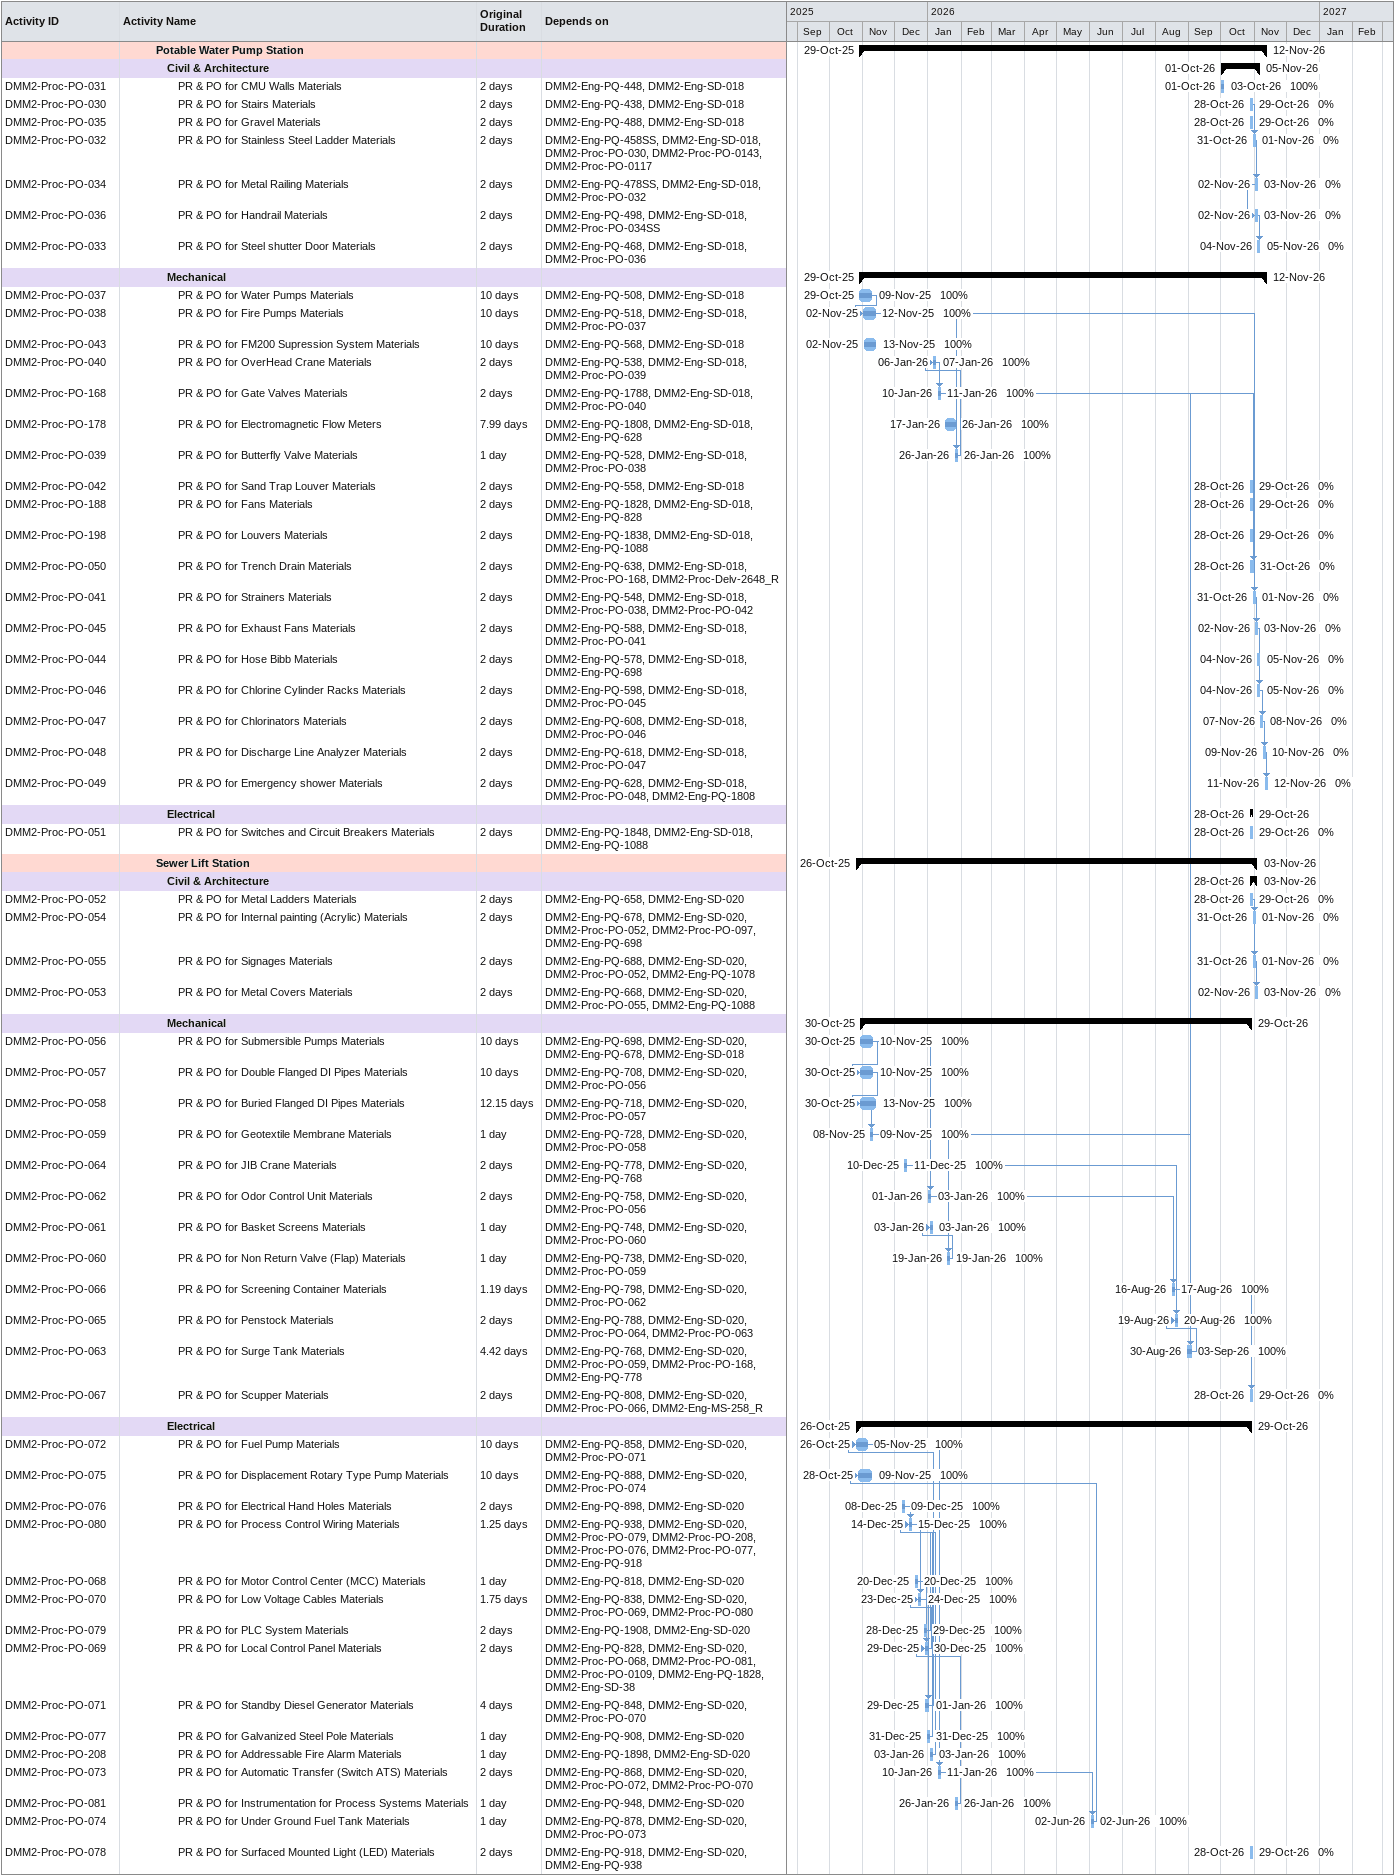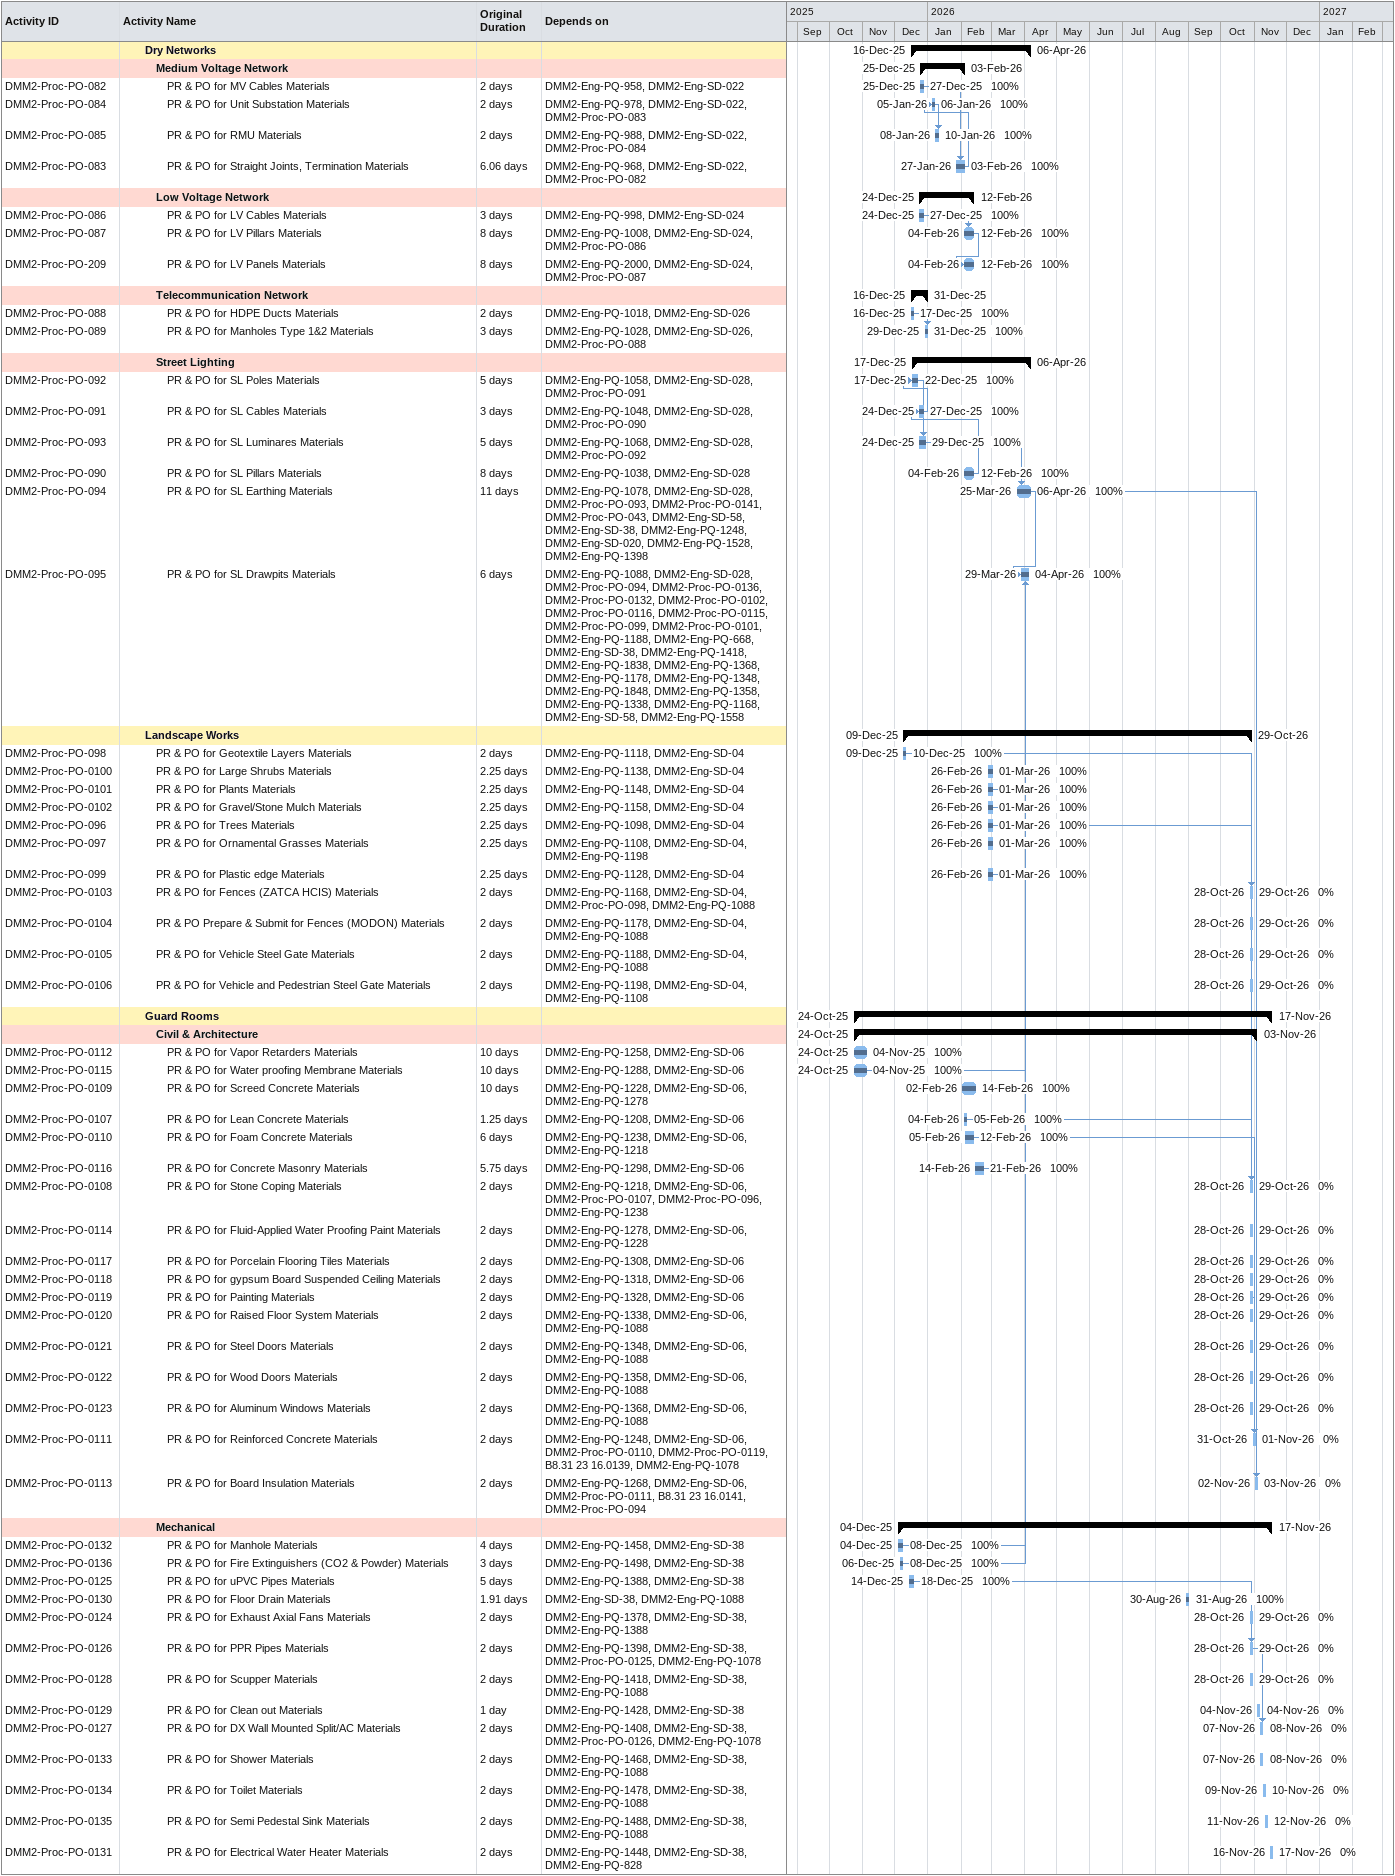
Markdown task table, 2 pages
| ID | Level | Task | Original duration | Start | Finish | Predecessors | % complete |
|---|---|---|---|---|---|---|---|
|  | 4 | **Potable Water Pump Station** |  | 2025-10-29 | 2026-11-12 |  |  |
|  | 5 | **Civil & Architecture** |  | 2026-10-01 | 2026-11-05 |  |  |
| DMM2-Proc-PO-031 | 6 | PR & PO for CMU Walls Materials | 2d | 2026-10-01 | 2026-10-03 | DMM2-Eng-PQ-448, DMM2-Eng-SD-018 | 100 |
| DMM2-Proc-PO-030 | 6 | PR & PO for Stairs Materials | 2d | 2026-10-28 | 2026-10-29 | DMM2-Eng-PQ-438, DMM2-Eng-SD-018 | 0 |
| DMM2-Proc-PO-035 | 6 | PR & PO for Gravel Materials | 2d | 2026-10-28 | 2026-10-29 | DMM2-Eng-PQ-488, DMM2-Eng-SD-018 | 0 |
| DMM2-Proc-PO-032 | 6 | PR & PO for Stainless Steel Ladder Materials | 2d | 2026-10-31 | 2026-11-01 | DMM2-Eng-PQ-458SS, DMM2-Eng-SD-018, DMM2-Proc-PO-030, DMM2-Proc-PO-0143, DMM2-Proc-PO-0117 | 0 |
| DMM2-Proc-PO-034 | 6 | PR & PO for Metal Railing Materials | 2d | 2026-11-02 | 2026-11-03 | DMM2-Eng-PQ-478SS, DMM2-Eng-SD-018, DMM2-Proc-PO-032 | 0 |
| DMM2-Proc-PO-036 | 6 | PR & PO for Handrail Materials | 2d | 2026-11-02 | 2026-11-03 | DMM2-Eng-PQ-498, DMM2-Eng-SD-018, DMM2-Proc-PO-034SS | 0 |
| DMM2-Proc-PO-033 | 6 | PR & PO for Steel shutter Door Materials | 2d | 2026-11-04 | 2026-11-05 | DMM2-Eng-PQ-468, DMM2-Eng-SD-018, DMM2-Proc-PO-036 | 0 |
|  | 5 | **Mechanical** |  | 2025-10-29 | 2026-11-12 |  |  |
| DMM2-Proc-PO-037 | 6 | PR & PO for Water Pumps Materials | 10d | 2025-10-29 | 2025-11-09 | DMM2-Eng-PQ-508, DMM2-Eng-SD-018 | 100 |
| DMM2-Proc-PO-038 | 6 | PR & PO for Fire Pumps Materials | 10d | 2025-11-02 | 2025-11-12 | DMM2-Eng-PQ-518, DMM2-Eng-SD-018, DMM2-Proc-PO-037 | 100 |
| DMM2-Proc-PO-043 | 6 | PR & PO for FM200 Supression System Materials | 10d | 2025-11-02 | 2025-11-13 | DMM2-Eng-PQ-568, DMM2-Eng-SD-018 | 100 |
| DMM2-Proc-PO-040 | 6 | PR & PO for OverHead Crane Materials | 2d | 2026-01-06 | 2026-01-07 | DMM2-Eng-PQ-538, DMM2-Eng-SD-018, DMM2-Proc-PO-039 | 100 |
| DMM2-Proc-PO-168 | 6 | PR & PO for Gate Valves Materials | 2d | 2026-01-10 | 2026-01-11 | DMM2-Eng-PQ-1788, DMM2-Eng-SD-018, DMM2-Proc-PO-040 | 100 |
| DMM2-Proc-PO-178 | 6 | PR & PO for Electromagnetic Flow Meters | 7.99d | 2026-01-17 | 2026-01-26 | DMM2-Eng-PQ-1808, DMM2-Eng-SD-018, DMM2-Eng-PQ-628 | 100 |
| DMM2-Proc-PO-039 | 6 | PR & PO for Butterfly Valve Materials | 1d | 2026-01-26 | 2026-01-26 | DMM2-Eng-PQ-528, DMM2-Eng-SD-018, DMM2-Proc-PO-038 | 100 |
| DMM2-Proc-PO-042 | 6 | PR & PO for Sand Trap Louver Materials | 2d | 2026-10-28 | 2026-10-29 | DMM2-Eng-PQ-558, DMM2-Eng-SD-018 | 0 |
| DMM2-Proc-PO-188 | 6 | PR & PO for Fans Materials | 2d | 2026-10-28 | 2026-10-29 | DMM2-Eng-PQ-1828, DMM2-Eng-SD-018, DMM2-Eng-PQ-828 | 0 |
| DMM2-Proc-PO-198 | 6 | PR & PO for Louvers Materials | 2d | 2026-10-28 | 2026-10-29 | DMM2-Eng-PQ-1838, DMM2-Eng-SD-018, DMM2-Eng-PQ-1088 | 0 |
| DMM2-Proc-PO-050 | 6 | PR & PO for Trench Drain Materials | 2d | 2026-10-28 | 2026-10-31 | DMM2-Eng-PQ-638, DMM2-Eng-SD-018, DMM2-Proc-PO-168, DMM2-Proc-Delv-2648_R | 0 |
| DMM2-Proc-PO-041 | 6 | PR & PO for Strainers Materials | 2d | 2026-10-31 | 2026-11-01 | DMM2-Eng-PQ-548, DMM2-Eng-SD-018, DMM2-Proc-PO-038, DMM2-Proc-PO-042 | 0 |
| DMM2-Proc-PO-045 | 6 | PR & PO for Exhaust Fans Materials | 2d | 2026-11-02 | 2026-11-03 | DMM2-Eng-PQ-588, DMM2-Eng-SD-018, DMM2-Proc-PO-041 | 0 |
| DMM2-Proc-PO-044 | 6 | PR & PO for Hose Bibb Materials | 2d | 2026-11-04 | 2026-11-05 | DMM2-Eng-PQ-578, DMM2-Eng-SD-018, DMM2-Eng-PQ-698 | 0 |
| DMM2-Proc-PO-046 | 6 | PR & PO for Chlorine Cylinder Racks Materials | 2d | 2026-11-04 | 2026-11-05 | DMM2-Eng-PQ-598, DMM2-Eng-SD-018, DMM2-Proc-PO-045 | 0 |
| DMM2-Proc-PO-047 | 6 | PR & PO for Chlorinators Materials | 2d | 2026-11-07 | 2026-11-08 | DMM2-Eng-PQ-608, DMM2-Eng-SD-018, DMM2-Proc-PO-046 | 0 |
| DMM2-Proc-PO-048 | 6 | PR & PO for Discharge Line Analyzer Materials | 2d | 2026-11-09 | 2026-11-10 | DMM2-Eng-PQ-618, DMM2-Eng-SD-018, DMM2-Proc-PO-047 | 0 |
| DMM2-Proc-PO-049 | 6 | PR & PO for Emergency shower Materials | 2d | 2026-11-11 | 2026-11-12 | DMM2-Eng-PQ-628, DMM2-Eng-SD-018, DMM2-Proc-PO-048, DMM2-Eng-PQ-1808 | 0 |
|  | 5 | **Electrical** |  | 2026-10-28 | 2026-10-29 |  |  |
| DMM2-Proc-PO-051 | 6 | PR & PO for Switches and Circuit Breakers Materials | 2d | 2026-10-28 | 2026-10-29 | DMM2-Eng-PQ-1848, DMM2-Eng-SD-018, DMM2-Eng-PQ-1088 | 0 |
|  | 4 | **Sewer Lift Station** |  | 2025-10-26 | 2026-11-03 |  |  |
|  | 5 | **Civil & Architecture** |  | 2026-10-28 | 2026-11-03 |  |  |
| DMM2-Proc-PO-052 | 6 | PR & PO for Metal Ladders Materials | 2d | 2026-10-28 | 2026-10-29 | DMM2-Eng-PQ-658, DMM2-Eng-SD-020 | 0 |
| DMM2-Proc-PO-054 | 6 | PR & PO for Internal painting (Acrylic) Materials | 2d | 2026-10-31 | 2026-11-01 | DMM2-Eng-PQ-678, DMM2-Eng-SD-020, DMM2-Proc-PO-052, DMM2-Proc-PO-097, DMM2-Eng-PQ-698 | 0 |
| DMM2-Proc-PO-055 | 6 | PR & PO for Signages Materials | 2d | 2026-10-31 | 2026-11-01 | DMM2-Eng-PQ-688, DMM2-Eng-SD-020, DMM2-Proc-PO-052, DMM2-Eng-PQ-1078 | 0 |
| DMM2-Proc-PO-053 | 6 | PR & PO for Metal Covers Materials | 2d | 2026-11-02 | 2026-11-03 | DMM2-Eng-PQ-668, DMM2-Eng-SD-020, DMM2-Proc-PO-055, DMM2-Eng-PQ-1088 | 0 |
|  | 5 | **Mechanical** |  | 2025-10-30 | 2026-10-29 |  |  |
| DMM2-Proc-PO-056 | 6 | PR & PO for Submersible Pumps Materials | 10d | 2025-10-30 | 2025-11-10 | DMM2-Eng-PQ-698, DMM2-Eng-SD-020, DMM2-Eng-PQ-678, DMM2-Eng-SD-018 | 100 |
| DMM2-Proc-PO-057 | 6 | PR & PO for Double Flanged DI Pipes Materials | 10d | 2025-10-30 | 2025-11-10 | DMM2-Eng-PQ-708, DMM2-Eng-SD-020, DMM2-Proc-PO-056 | 100 |
| DMM2-Proc-PO-058 | 6 | PR & PO for Buried Flanged DI Pipes Materials | 12.15d | 2025-10-30 | 2025-11-13 | DMM2-Eng-PQ-718, DMM2-Eng-SD-020, DMM2-Proc-PO-057 | 100 |
| DMM2-Proc-PO-059 | 6 | PR & PO for Geotextile Membrane Materials | 1d | 2025-11-08 | 2025-11-09 | DMM2-Eng-PQ-728, DMM2-Eng-SD-020, DMM2-Proc-PO-058 | 100 |
| DMM2-Proc-PO-064 | 6 | PR & PO for JIB Crane Materials | 2d | 2025-12-10 | 2025-12-11 | DMM2-Eng-PQ-778, DMM2-Eng-SD-020, DMM2-Eng-PQ-768 | 100 |
| DMM2-Proc-PO-062 | 6 | PR & PO for Odor Control Unit Materials | 2d | 2026-01-01 | 2026-01-03 | DMM2-Eng-PQ-758, DMM2-Eng-SD-020, DMM2-Proc-PO-056 | 100 |
| DMM2-Proc-PO-061 | 6 | PR & PO for Basket Screens Materials | 1d | 2026-01-03 | 2026-01-03 | DMM2-Eng-PQ-748, DMM2-Eng-SD-020, DMM2-Proc-PO-060 | 100 |
| DMM2-Proc-PO-060 | 6 | PR & PO for Non Return Valve (Flap) Materials | 1d | 2026-01-19 | 2026-01-19 | DMM2-Eng-PQ-738, DMM2-Eng-SD-020, DMM2-Proc-PO-059 | 100 |
| DMM2-Proc-PO-066 | 6 | PR & PO for Screening Container Materials | 1.19d | 2026-08-16 | 2026-08-17 | DMM2-Eng-PQ-798, DMM2-Eng-SD-020, DMM2-Proc-PO-062 | 100 |
| DMM2-Proc-PO-065 | 6 | PR & PO for Penstock Materials | 2d | 2026-08-19 | 2026-08-20 | DMM2-Eng-PQ-788, DMM2-Eng-SD-020, DMM2-Proc-PO-064, DMM2-Proc-PO-063 | 100 |
| DMM2-Proc-PO-063 | 6 | PR & PO for Surge Tank Materials | 4.42d | 2026-08-30 | 2026-09-03 | DMM2-Eng-PQ-768, DMM2-Eng-SD-020, DMM2-Proc-PO-059, DMM2-Proc-PO-168, DMM2-Eng-PQ-778 | 100 |
| DMM2-Proc-PO-067 | 6 | PR & PO for Scupper Materials | 2d | 2026-10-28 | 2026-10-29 | DMM2-Eng-PQ-808, DMM2-Eng-SD-020, DMM2-Proc-PO-066, DMM2-Eng-MS-258_R | 0 |
|  | 5 | **Electrical** |  | 2025-10-26 | 2026-10-29 |  |  |
| DMM2-Proc-PO-072 | 6 | PR & PO for Fuel Pump Materials | 10d | 2025-10-26 | 2025-11-05 | DMM2-Eng-PQ-858, DMM2-Eng-SD-020, DMM2-Proc-PO-071 | 100 |
| DMM2-Proc-PO-075 | 6 | PR & PO for Displacement Rotary Type Pump Materials | 10d | 2025-10-28 | 2025-11-09 | DMM2-Eng-PQ-888, DMM2-Eng-SD-020, DMM2-Proc-PO-074 | 100 |
| DMM2-Proc-PO-076 | 6 | PR & PO for Electrical Hand Holes Materials | 2d | 2025-12-08 | 2025-12-09 | DMM2-Eng-PQ-898, DMM2-Eng-SD-020 | 100 |
| DMM2-Proc-PO-080 | 6 | PR & PO for Process Control Wiring Materials | 1.25d | 2025-12-14 | 2025-12-15 | DMM2-Eng-PQ-938, DMM2-Eng-SD-020, DMM2-Proc-PO-079, DMM2-Proc-PO-208, DMM2-Proc-PO-076, DMM2-Proc-PO-077, DMM2-Eng-PQ-918 | 100 |
| DMM2-Proc-PO-068 | 6 | PR & PO for Motor Control Center (MCC) Materials | 1d | 2025-12-20 | 2025-12-20 | DMM2-Eng-PQ-818, DMM2-Eng-SD-020 | 100 |
| DMM2-Proc-PO-070 | 6 | PR & PO for Low Voltage Cables Materials | 1.75d | 2025-12-23 | 2025-12-24 | DMM2-Eng-PQ-838, DMM2-Eng-SD-020, DMM2-Proc-PO-069, DMM2-Proc-PO-080 | 100 |
| DMM2-Proc-PO-079 | 6 | PR & PO for PLC System Materials | 2d | 2025-12-28 | 2025-12-29 | DMM2-Eng-PQ-1908, DMM2-Eng-SD-020 | 100 |
| DMM2-Proc-PO-069 | 6 | PR & PO for Local Control Panel Materials | 2d | 2025-12-29 | 2025-12-30 | DMM2-Eng-PQ-828, DMM2-Eng-SD-020, DMM2-Proc-PO-068, DMM2-Proc-PO-081, DMM2-Proc-PO-0109, DMM2-Eng-PQ-1828, DMM2-Eng-SD-38 | 100 |
| DMM2-Proc-PO-071 | 6 | PR & PO for Standby Diesel Generator Materials | 4d | 2025-12-29 | 2026-01-01 | DMM2-Eng-PQ-848, DMM2-Eng-SD-020, DMM2-Proc-PO-070 | 100 |
| DMM2-Proc-PO-077 | 6 | PR & PO for Galvanized Steel Pole Materials | 1d | 2025-12-31 | 2025-12-31 | DMM2-Eng-PQ-908, DMM2-Eng-SD-020 | 100 |
| DMM2-Proc-PO-208 | 6 | PR & PO for Addressable Fire Alarm Materials | 1d | 2026-01-03 | 2026-01-03 | DMM2-Eng-PQ-1898, DMM2-Eng-SD-020 | 100 |
| DMM2-Proc-PO-073 | 6 | PR & PO for Automatic Transfer (Switch ATS) Materials | 2d | 2026-01-10 | 2026-01-11 | DMM2-Eng-PQ-868, DMM2-Eng-SD-020, DMM2-Proc-PO-072, DMM2-Proc-PO-070 | 100 |
| DMM2-Proc-PO-081 | 6 | PR & PO for Instrumentation for Process Systems Materials | 1d | 2026-01-26 | 2026-01-26 | DMM2-Eng-PQ-948, DMM2-Eng-SD-020 | 100 |
| DMM2-Proc-PO-074 | 6 | PR & PO for Under Ground Fuel Tank Materials | 1d | 2026-06-02 | 2026-06-02 | DMM2-Eng-PQ-878, DMM2-Eng-SD-020, DMM2-Proc-PO-073 | 100 |
| DMM2-Proc-PO-078 | 6 | PR & PO for Surfaced Mounted Light (LED) Materials | 2d | 2026-10-28 | 2026-10-29 | DMM2-Eng-PQ-918, DMM2-Eng-SD-020, DMM2-Eng-PQ-938 | 0 |
|  | 3 | **Dry Networks** |  | 2025-12-16 | 2026-04-06 |  |  |
|  | 4 | **Medium Voltage Network** |  | 2025-12-25 | 2026-02-03 |  |  |
| DMM2-Proc-PO-082 | 5 | PR & PO for MV Cables Materials | 2d | 2025-12-25 | 2025-12-27 | DMM2-Eng-PQ-958, DMM2-Eng-SD-022 | 100 |
| DMM2-Proc-PO-084 | 5 | PR & PO for Unit Substation Materials | 2d | 2026-01-05 | 2026-01-06 | DMM2-Eng-PQ-978, DMM2-Eng-SD-022, DMM2-Proc-PO-083 | 100 |
| DMM2-Proc-PO-085 | 5 | PR & PO for RMU Materials | 2d | 2026-01-08 | 2026-01-10 | DMM2-Eng-PQ-988, DMM2-Eng-SD-022, DMM2-Proc-PO-084 | 100 |
| DMM2-Proc-PO-083 | 5 | PR & PO for Straight Joints, Termination Materials | 6.06d | 2026-01-27 | 2026-02-03 | DMM2-Eng-PQ-968, DMM2-Eng-SD-022, DMM2-Proc-PO-082 | 100 |
|  | 4 | **Low Voltage Network** |  | 2025-12-24 | 2026-02-12 |  |  |
| DMM2-Proc-PO-086 | 5 | PR & PO for LV Cables Materials | 3d | 2025-12-24 | 2025-12-27 | DMM2-Eng-PQ-998, DMM2-Eng-SD-024 | 100 |
| DMM2-Proc-PO-087 | 5 | PR & PO for LV Pillars Materials | 8d | 2026-02-04 | 2026-02-12 | DMM2-Eng-PQ-1008, DMM2-Eng-SD-024, DMM2-Proc-PO-086 | 100 |
| DMM2-Proc-PO-209 | 5 | PR & PO for LV Panels Materials | 8d | 2026-02-04 | 2026-02-12 | DMM2-Eng-PQ-2000, DMM2-Eng-SD-024, DMM2-Proc-PO-087 | 100 |
|  | 4 | **Telecommunication Network** |  | 2025-12-16 | 2025-12-31 |  |  |
| DMM2-Proc-PO-088 | 5 | PR & PO for HDPE Ducts Materials | 2d | 2025-12-16 | 2025-12-17 | DMM2-Eng-PQ-1018, DMM2-Eng-SD-026 | 100 |
| DMM2-Proc-PO-089 | 5 | PR & PO for Manholes Type 1&2 Materials | 3d | 2025-12-29 | 2025-12-31 | DMM2-Eng-PQ-1028, DMM2-Eng-SD-026, DMM2-Proc-PO-088 | 100 |
|  | 4 | **Street Lighting** |  | 2025-12-17 | 2026-04-06 |  |  |
| DMM2-Proc-PO-092 | 5 | PR & PO for SL Poles Materials | 5d | 2025-12-17 | 2025-12-22 | DMM2-Eng-PQ-1058, DMM2-Eng-SD-028, DMM2-Proc-PO-091 | 100 |
| DMM2-Proc-PO-091 | 5 | PR & PO for SL Cables Materials | 3d | 2025-12-24 | 2025-12-27 | DMM2-Eng-PQ-1048, DMM2-Eng-SD-028, DMM2-Proc-PO-090 | 100 |
| DMM2-Proc-PO-093 | 5 | PR & PO for SL Luminares Materials | 5d | 2025-12-24 | 2025-12-29 | DMM2-Eng-PQ-1068, DMM2-Eng-SD-028, DMM2-Proc-PO-092 | 100 |
| DMM2-Proc-PO-090 | 5 | PR & PO for SL Pillars Materials | 8d | 2026-02-04 | 2026-02-12 | DMM2-Eng-PQ-1038, DMM2-Eng-SD-028 | 100 |
| DMM2-Proc-PO-094 | 5 | PR & PO for SL Earthing Materials | 11d | 2026-03-25 | 2026-04-06 | DMM2-Eng-PQ-1078, DMM2-Eng-SD-028, DMM2-Proc-PO-093, DMM2-Proc-PO-0141, DMM2-Proc-PO-043, DMM2-Eng-SD-58, DMM2-Eng-SD-38, DMM2-Eng-PQ-1248, DMM2-Eng-SD-020, DMM2-Eng-PQ-1528, DMM2-Eng-PQ-1398 | 100 |
| DMM2-Proc-PO-095 | 5 | PR & PO for SL Drawpits Materials | 6d | 2026-03-29 | 2026-04-04 | DMM2-Eng-PQ-1088, DMM2-Eng-SD-028, DMM2-Proc-PO-094, DMM2-Proc-PO-0136, DMM2-Proc-PO-0132, DMM2-Proc-PO-0102, DMM2-Proc-PO-0116, DMM2-Proc-PO-0115, DMM2-Proc-PO-099, DMM2-Proc-PO-0101, DMM2-Eng-PQ-1188, DMM2-Eng-PQ-668, DMM2-Eng-SD-38, DMM2-Eng-PQ-1418, DMM2-Eng-PQ-1838, DMM2-Eng-PQ-1368, DMM2-Eng-PQ-1178, DMM2-Eng-PQ-1348, DMM2-Eng-PQ-1848, DMM2-Eng-PQ-1358, DMM2-Eng-PQ-1338, DMM2-Eng-PQ-1168, DMM2-Eng-SD-58, DMM2-Eng-PQ-1558 | 100 |
|  | 3 | **Landscape Works** |  | 2025-12-09 | 2026-10-29 |  |  |
| DMM2-Proc-PO-098 | 4 | PR & PO for Geotextile Layers Materials | 2d | 2025-12-09 | 2025-12-10 | DMM2-Eng-PQ-1118, DMM2-Eng-SD-04 | 100 |
| DMM2-Proc-PO-0100 | 4 | PR & PO for Large Shrubs Materials | 2.25d | 2026-02-26 | 2026-03-01 | DMM2-Eng-PQ-1138, DMM2-Eng-SD-04 | 100 |
| DMM2-Proc-PO-0101 | 4 | PR & PO for Plants Materials | 2.25d | 2026-02-26 | 2026-03-01 | DMM2-Eng-PQ-1148, DMM2-Eng-SD-04 | 100 |
| DMM2-Proc-PO-0102 | 4 | PR & PO for Gravel/Stone Mulch Materials | 2.25d | 2026-02-26 | 2026-03-01 | DMM2-Eng-PQ-1158, DMM2-Eng-SD-04 | 100 |
| DMM2-Proc-PO-096 | 4 | PR & PO for Trees Materials | 2.25d | 2026-02-26 | 2026-03-01 | DMM2-Eng-PQ-1098, DMM2-Eng-SD-04 | 100 |
| DMM2-Proc-PO-097 | 4 | PR & PO for Ornamental Grasses Materials | 2.25d | 2026-02-26 | 2026-03-01 | DMM2-Eng-PQ-1108, DMM2-Eng-SD-04, DMM2-Eng-PQ-1198 | 100 |
| DMM2-Proc-PO-099 | 4 | PR & PO for Plastic edge Materials | 2.25d | 2026-02-26 | 2026-03-01 | DMM2-Eng-PQ-1128, DMM2-Eng-SD-04 | 100 |
| DMM2-Proc-PO-0103 | 4 | PR & PO for Fences (ZATCA HCIS) Materials | 2d | 2026-10-28 | 2026-10-29 | DMM2-Eng-PQ-1168, DMM2-Eng-SD-04, DMM2-Proc-PO-098, DMM2-Eng-PQ-1088 | 0 |
| DMM2-Proc-PO-0104 | 4 | PR & PO Prepare & Submit for Fences (MODON) Materials | 2d | 2026-10-28 | 2026-10-29 | DMM2-Eng-PQ-1178, DMM2-Eng-SD-04, DMM2-Eng-PQ-1088 | 0 |
| DMM2-Proc-PO-0105 | 4 | PR & PO for Vehicle Steel Gate Materials | 2d | 2026-10-28 | 2026-10-29 | DMM2-Eng-PQ-1188, DMM2-Eng-SD-04, DMM2-Eng-PQ-1088 | 0 |
| DMM2-Proc-PO-0106 | 4 | PR & PO for Vehicle and Pedestrian Steel Gate Materials | 2d | 2026-10-28 | 2026-10-29 | DMM2-Eng-PQ-1198, DMM2-Eng-SD-04, DMM2-Eng-PQ-1108 | 0 |
|  | 3 | **Guard Rooms** |  | 2025-10-24 | 2026-11-17 |  |  |
|  | 4 | **Civil & Architecture** |  | 2025-10-24 | 2026-11-03 |  |  |
| DMM2-Proc-PO-0112 | 5 | PR & PO for Vapor Retarders Materials | 10d | 2025-10-24 | 2025-11-04 | DMM2-Eng-PQ-1258, DMM2-Eng-SD-06 | 100 |
| DMM2-Proc-PO-0115 | 5 | PR & PO for Water proofing Membrane Materials | 10d | 2025-10-24 | 2025-11-04 | DMM2-Eng-PQ-1288, DMM2-Eng-SD-06 | 100 |
| DMM2-Proc-PO-0109 | 5 | PR & PO for Screed Concrete Materials | 10d | 2026-02-02 | 2026-02-14 | DMM2-Eng-PQ-1228, DMM2-Eng-SD-06, DMM2-Eng-PQ-1278 | 100 |
| DMM2-Proc-PO-0107 | 5 | PR & PO for Lean Concrete Materials | 1.25d | 2026-02-04 | 2026-02-05 | DMM2-Eng-PQ-1208, DMM2-Eng-SD-06 | 100 |
| DMM2-Proc-PO-0110 | 5 | PR & PO for Foam Concrete Materials | 6d | 2026-02-05 | 2026-02-12 | DMM2-Eng-PQ-1238, DMM2-Eng-SD-06, DMM2-Eng-PQ-1218 | 100 |
| DMM2-Proc-PO-0116 | 5 | PR & PO for Concrete Masonry Materials | 5.75d | 2026-02-14 | 2026-02-21 | DMM2-Eng-PQ-1298, DMM2-Eng-SD-06 | 100 |
| DMM2-Proc-PO-0108 | 5 | PR & PO for Stone Coping Materials | 2d | 2026-10-28 | 2026-10-29 | DMM2-Eng-PQ-1218, DMM2-Eng-SD-06, DMM2-Proc-PO-0107, DMM2-Proc-PO-096, DMM2-Eng-PQ-1238 | 0 |
| DMM2-Proc-PO-0114 | 5 | PR & PO for Fluid-Applied Water Proofing Paint Materials | 2d | 2026-10-28 | 2026-10-29 | DMM2-Eng-PQ-1278, DMM2-Eng-SD-06, DMM2-Eng-PQ-1228 | 0 |
| DMM2-Proc-PO-0117 | 5 | PR & PO for Porcelain Flooring Tiles Materials | 2d | 2026-10-28 | 2026-10-29 | DMM2-Eng-PQ-1308, DMM2-Eng-SD-06 | 0 |
| DMM2-Proc-PO-0118 | 5 | PR & PO for gypsum Board Suspended Ceiling Materials | 2d | 2026-10-28 | 2026-10-29 | DMM2-Eng-PQ-1318, DMM2-Eng-SD-06 | 0 |
| DMM2-Proc-PO-0119 | 5 | PR & PO for Painting Materials | 2d | 2026-10-28 | 2026-10-29 | DMM2-Eng-PQ-1328, DMM2-Eng-SD-06 | 0 |
| DMM2-Proc-PO-0120 | 5 | PR & PO for Raised Floor System Materials | 2d | 2026-10-28 | 2026-10-29 | DMM2-Eng-PQ-1338, DMM2-Eng-SD-06, DMM2-Eng-PQ-1088 | 0 |
| DMM2-Proc-PO-0121 | 5 | PR & PO for Steel Doors Materials | 2d | 2026-10-28 | 2026-10-29 | DMM2-Eng-PQ-1348, DMM2-Eng-SD-06, DMM2-Eng-PQ-1088 | 0 |
| DMM2-Proc-PO-0122 | 5 | PR & PO for Wood Doors Materials | 2d | 2026-10-28 | 2026-10-29 | DMM2-Eng-PQ-1358, DMM2-Eng-SD-06, DMM2-Eng-PQ-1088 | 0 |
| DMM2-Proc-PO-0123 | 5 | PR & PO for Aluminum Windows Materials | 2d | 2026-10-28 | 2026-10-29 | DMM2-Eng-PQ-1368, DMM2-Eng-SD-06, DMM2-Eng-PQ-1088 | 0 |
| DMM2-Proc-PO-0111 | 5 | PR & PO for Reinforced Concrete Materials | 2d | 2026-10-31 | 2026-11-01 | DMM2-Eng-PQ-1248, DMM2-Eng-SD-06, DMM2-Proc-PO-0110, DMM2-Proc-PO-0119, B8.31 23 16.0139, DMM2-Eng-PQ-1078 | 0 |
| DMM2-Proc-PO-0113 | 5 | PR & PO for Board Insulation Materials | 2d | 2026-11-02 | 2026-11-03 | DMM2-Eng-PQ-1268, DMM2-Eng-SD-06, DMM2-Proc-PO-0111, B8.31 23 16.0141, DMM2-Proc-PO-094 | 0 |
|  | 4 | **Mechanical** |  | 2025-12-04 | 2026-11-17 |  |  |
| DMM2-Proc-PO-0132 | 5 | PR & PO for Manhole Materials | 4d | 2025-12-04 | 2025-12-08 | DMM2-Eng-PQ-1458, DMM2-Eng-SD-38 | 100 |
| DMM2-Proc-PO-0136 | 5 | PR & PO for Fire Extinguishers (CO2 & Powder) Materials | 3d | 2025-12-06 | 2025-12-08 | DMM2-Eng-PQ-1498, DMM2-Eng-SD-38 | 100 |
| DMM2-Proc-PO-0125 | 5 | PR & PO for uPVC Pipes Materials | 5d | 2025-12-14 | 2025-12-18 | DMM2-Eng-PQ-1388, DMM2-Eng-SD-38 | 100 |
| DMM2-Proc-PO-0130 | 5 | PR & PO for Floor Drain Materials | 1.91d | 2026-08-30 | 2026-08-31 | DMM2-Eng-SD-38, DMM2-Eng-PQ-1088 | 100 |
| DMM2-Proc-PO-0124 | 5 | PR & PO for Exhaust Axial Fans Materials | 2d | 2026-10-28 | 2026-10-29 | DMM2-Eng-PQ-1378, DMM2-Eng-SD-38, DMM2-Eng-PQ-1388 | 0 |
| DMM2-Proc-PO-0126 | 5 | PR & PO for PPR Pipes Materials | 2d | 2026-10-28 | 2026-10-29 | DMM2-Eng-PQ-1398, DMM2-Eng-SD-38, DMM2-Proc-PO-0125, DMM2-Eng-PQ-1078 | 0 |
| DMM2-Proc-PO-0128 | 5 | PR & PO for Scupper Materials | 2d | 2026-10-28 | 2026-10-29 | DMM2-Eng-PQ-1418, DMM2-Eng-SD-38, DMM2-Eng-PQ-1088 | 0 |
| DMM2-Proc-PO-0129 | 5 | PR & PO for Clean out Materials | 1d | 2026-11-04 | 2026-11-04 | DMM2-Eng-PQ-1428, DMM2-Eng-SD-38 | 0 |
| DMM2-Proc-PO-0127 | 5 | PR & PO for DX Wall Mounted Split/AC Materials | 2d | 2026-11-07 | 2026-11-08 | DMM2-Eng-PQ-1408, DMM2-Eng-SD-38, DMM2-Proc-PO-0126, DMM2-Eng-PQ-1078 | 0 |
| DMM2-Proc-PO-0133 | 5 | PR & PO for Shower Materials | 2d | 2026-11-07 | 2026-11-08 | DMM2-Eng-PQ-1468, DMM2-Eng-SD-38, DMM2-Eng-PQ-1088 | 0 |
| DMM2-Proc-PO-0134 | 5 | PR & PO for Toilet Materials | 2d | 2026-11-09 | 2026-11-10 | DMM2-Eng-PQ-1478, DMM2-Eng-SD-38, DMM2-Eng-PQ-1088 | 0 |
| DMM2-Proc-PO-0135 | 5 | PR & PO for Semi Pedestal Sink Materials | 2d | 2026-11-11 | 2026-11-12 | DMM2-Eng-PQ-1488, DMM2-Eng-SD-38, DMM2-Eng-PQ-1088 | 0 |
| DMM2-Proc-PO-0131 | 5 | PR & PO for Electrical Water Heater Materials | 2d | 2026-11-16 | 2026-11-17 | DMM2-Eng-PQ-1448, DMM2-Eng-SD-38, DMM2-Eng-PQ-828 | 0 |
